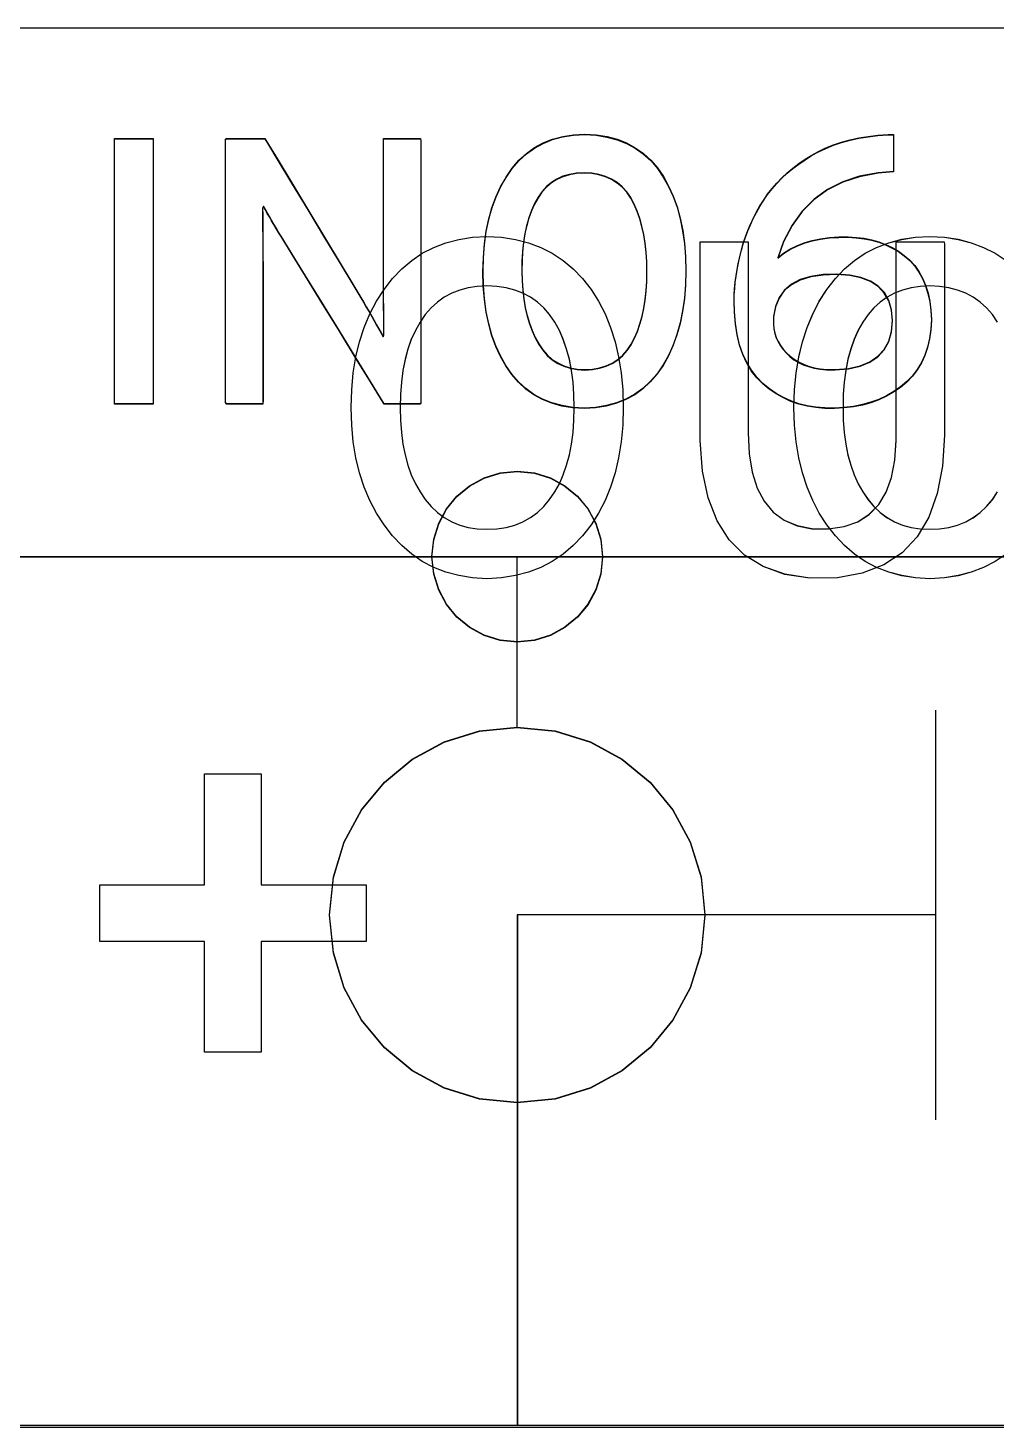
# Model space of a CAD drawing. Extents: x 1 to 47.7, y 0.2 to 35.
# Drawn here: x 34.6276 to 34.9111, y 11.9349 to 12.3447 of the extents above; entities that cross this region are included whole.
import ezdxf

# ---------------------------------------------------------------- set-up
doc = ezdxf.new("R2010")
doc.units = 0
doc.header["$MEASUREMENT"] = 0
for name, color, linetype in [('5_1___24__TARGET_LEDS___12', 7, 'CONTINUOUS'), ('6_1__EMPTY_IO_BOARD_POSITI', 7, 'CONTINUOUS'), ('6_2___8__INDEPENDENT_INPUT', 7, 'CONTINUOUS'), ('6_3___8__OPTOISO_INDEPENDE', 7, 'CONTINUOUS'), ('6_4___24__OPTOISO_INDEPEND', 7, 'CONTINUOUS'), ('6_5___8__INDEPENDENT_INPUT', 7, 'CONTINUOUS'), ('6_6___8__INDEPENDENT_INPUT', 7, 'CONTINUOUS'), ('6_7___8__OPTOISO_INDEPENDE', 7, 'CONTINUOUS'), ('6_8___8__OPTOISO_INDEPENDE', 7, 'CONTINUOUS'), ('8_0_____DWG', 7, 'CONTINUOUS')]:
    doc.layers.add(name, color=color, linetype=linetype)

msp = doc.modelspace()

# ---------------------------------------------------------------- linework, layer by layer
at = {"layer": '5_1___24__TARGET_LEDS___12'}
for points in [[(34.82026, 12.27351), (34.82015, 12.26939), (34.81984, 12.26547), (34.81932, 12.26173), (34.81859, 12.25819), (34.81765, 12.25483), (34.81651, 12.25167), (34.81515, 12.2487), (34.81359, 12.24591), (34.81182, 12.24333), (34.80984, 12.24103), (34.80766, 12.23902), (34.80529, 12.23731), (34.80272, 12.2359), (34.79995, 12.23479), (34.79698, 12.23398), (34.79381, 12.23347), (34.79045, 12.23326), (34.78712, 12.23347), (34.78399, 12.23398), (34.78105, 12.23478), (34.77831, 12.23588), (34.77576, 12.23728), (34.77341, 12.23897), (34.77125, 12.24095), (34.76929, 12.24323), (34.76752, 12.24578), (34.76596, 12.24852), (34.7646, 12.25146), (34.76346, 12.2546), (34.76252, 12.25794), (34.76179, 12.26148), (34.76127, 12.26522), (34.76095, 12.26916), (34.76085, 12.2733), (34.76096, 12.27742), (34.76127, 12.28136), (34.7618, 12.2851), (34.76254, 12.28866), (34.76349, 12.29202), (34.76465, 12.29519), (34.76602, 12.29816), (34.7676, 12.30095), (34.76939, 12.30354), (34.77138, 12.30585), (34.77356, 12.30785), (34.77593, 12.30956), (34.77849, 12.31095), (34.78125, 12.31205), (34.78419, 12.31283), (34.78733, 12.31332), (34.79066, 12.3135), (34.79402, 12.3133), (34.79718, 12.3128), (34.80014, 12.31201), (34.8029, 12.31093), (34.80546, 12.30954), (34.80782, 12.30787), (34.80998, 12.30589), (34.81194, 12.30362), (34.81368, 12.30107), (34.81522, 12.29832), (34.81656, 12.29537), (34.81769, 12.29222), (34.81861, 12.28888), (34.81933, 12.28533), (34.81985, 12.28159), (34.82016, 12.27765)], [(34.8922, 12.25916), (34.89204, 12.25632), (34.89167, 12.25365), (34.89109, 12.25114), (34.89029, 12.24879), (34.88929, 12.2466), (34.88807, 12.24457), (34.88664, 12.24271), (34.885, 12.24101), (34.88315, 12.23946), (34.88116, 12.23807), (34.87905, 12.23685), (34.87682, 12.23582), (34.87447, 12.23495), (34.87199, 12.23427), (34.86939, 12.23376), (34.86667, 12.23343), (34.86383, 12.23327), (34.86102, 12.23329), (34.85837, 12.23351), (34.85583, 12.23392), (34.85339, 12.23453), (34.85106, 12.23534), (34.84884, 12.23634), (34.84673, 12.23753), (34.84472, 12.23892), (34.84282, 12.2405), (34.84104, 12.24229), (34.83946, 12.24432), (34.83811, 12.24658), (34.83696, 12.24908), (34.83603, 12.25182), (34.83531, 12.2548), (34.8348, 12.25802), (34.8345, 12.26147), (34.83442, 12.2647), (34.83447, 12.2665), (34.83457, 12.26832), (34.83475, 12.27015), (34.83498, 12.27201), (34.83528, 12.27388), (34.83564, 12.27577), (34.83606, 12.27768), (34.83655, 12.27961), (34.8371, 12.28154), (34.83772, 12.28342), (34.83842, 12.28528), (34.8392, 12.28712), (34.84005, 12.28893), (34.84098, 12.29072), (34.84199, 12.29248), (34.84307, 12.29422), (34.84423, 12.29593), (34.84552, 12.29759), (34.84691, 12.29919), (34.84839, 12.30071), (34.84996, 12.30217), (34.85162, 12.30357), (34.85337, 12.30489), (34.85521, 12.30615), (34.85713, 12.30734), (34.85915, 12.30846), (34.86128, 12.30948), (34.86353, 12.31039), (34.8659, 12.31118), (34.86838, 12.31186), (34.87098, 12.31242), (34.8737, 12.31287), (34.87654, 12.31321), (34.87949, 12.31343), (34.88113, 12.31341), (34.88113, 12.31267), (34.88113, 12.31136), (34.88113, 12.30967), (34.88113, 12.3078), (34.88113, 12.30596), (34.88113, 12.30434), (34.88113, 12.30314), (34.88113, 12.30257), (34.87661, 12.30219), (34.87117, 12.30117), (34.86623, 12.29954), (34.86178, 12.29729), (34.85782, 12.29442), (34.85436, 12.29094), (34.85139, 12.28683), (34.84892, 12.28211), (34.8472, 12.2773), (34.8489, 12.27865), (34.85075, 12.27982), (34.85276, 12.28083), (34.85492, 12.28168), (34.85724, 12.28236), (34.85971, 12.28287), (34.86233, 12.28322), (34.86511, 12.2834), (34.86784, 12.28342), (34.87021, 12.28329), (34.87249, 12.28299), (34.87469, 12.28255), (34.87678, 12.28195), (34.87879, 12.28119), (34.88071, 12.28028), (34.88253, 12.27922), (34.88426, 12.27799), (34.88588, 12.27659), (34.88732, 12.275), (34.88857, 12.27325), (34.88964, 12.27132), (34.89052, 12.26923), (34.89121, 12.26697), (34.89173, 12.26453), (34.89205, 12.26193)], [(34.73193, 12.2345), (34.73084, 12.23628), (34.72792, 12.24103), (34.72371, 12.24786), (34.71877, 12.2559), (34.71363, 12.26424), (34.70884, 12.27202), (34.70495, 12.27835), (34.70249, 12.28234), (34.7017, 12.28363), (34.70097, 12.28484), (34.70026, 12.28603), (34.69958, 12.28717), (34.69892, 12.28829), (34.69829, 12.28937), (34.69767, 12.29042), (34.69709, 12.29143), (34.69652, 12.29241), (34.69629, 12.29178), (34.69629, 12.28991), (34.6963, 12.28798), (34.6963, 12.28599), (34.69632, 12.28394), (34.69633, 12.28183), (34.69635, 12.27966), (34.69637, 12.27743), (34.69639, 12.27514), (34.6964, 12.27371), (34.6964, 12.2701), (34.6964, 12.26465), (34.6964, 12.25811), (34.6964, 12.2512), (34.6964, 12.24466), (34.6964, 12.23922), (34.6964, 12.2356), (34.69639, 12.2345), (34.69588, 12.2345), (34.69474, 12.2345), (34.69315, 12.2345), (34.69132, 12.2345), (34.68945, 12.2345), (34.68774, 12.2345), (34.68638, 12.2345), (34.68557, 12.2345), (34.68544, 12.23505), (34.68544, 12.24009), (34.68544, 12.24925), (34.68544, 12.26114), (34.68544, 12.27433), (34.68544, 12.28743), (34.68544, 12.29901), (34.68544, 12.30767), (34.68544, 12.312), (34.68566, 12.31225), (34.6866, 12.31225), (34.68809, 12.31225), (34.68993, 12.31225), (34.6919, 12.31225), (34.6938, 12.31225), (34.69541, 12.31225), (34.69653, 12.31225), (34.69695, 12.31225), (34.698, 12.31052), (34.70078, 12.3059), (34.70479, 12.29925), (34.70951, 12.29143), (34.71441, 12.28331), (34.71897, 12.27574), (34.72269, 12.26958), (34.72503, 12.2657), (34.72582, 12.26438), (34.72666, 12.26293), (34.72747, 12.26154), (34.72824, 12.26019), (34.72898, 12.2589), (34.72968, 12.25766), (34.73035, 12.25646), (34.73098, 12.25532), (34.73158, 12.25422), (34.73181, 12.25485), (34.73179, 12.25678), (34.73177, 12.25876), (34.73176, 12.26079), (34.73174, 12.26289), (34.73173, 12.26503), (34.73172, 12.26723), (34.73172, 12.26948), (34.73172, 12.27179), (34.73172, 12.27321), (34.73172, 12.27681), (34.73172, 12.28223), (34.73172, 12.28875), (34.73172, 12.29562), (34.73172, 12.30214), (34.73172, 12.30756), (34.73172, 12.31116), (34.73173, 12.31225), (34.73223, 12.31225), (34.73338, 12.31225), (34.73496, 12.31225), (34.73679, 12.31225), (34.73866, 12.31225), (34.74038, 12.31225), (34.74174, 12.31225), (34.74254, 12.31225), (34.74268, 12.3117), (34.74268, 12.30667), (34.74268, 12.2975), (34.74268, 12.28561), (34.74268, 12.27242), (34.74268, 12.25933), (34.74268, 12.24774), (34.74268, 12.23908), (34.74268, 12.23475), (34.74247, 12.2345), (34.74159, 12.2345), (34.7402, 12.2345), (34.73848, 12.2345), (34.73665, 12.2345), (34.73488, 12.2345), (34.73337, 12.2345), (34.73233, 12.2345)], [(34.80887, 12.2733), (34.80881, 12.27619), (34.80863, 12.27896), (34.80834, 12.28161), (34.80794, 12.28414), (34.80741, 12.28655), (34.80677, 12.28883), (34.80602, 12.29099), (34.80514, 12.29303), (34.80413, 12.29493), (34.80296, 12.29662), (34.80164, 12.29808), (34.80016, 12.29932), (34.79853, 12.30035), (34.79674, 12.30115), (34.7948, 12.30172), (34.7927, 12.30208), (34.79045, 12.30222), (34.78823, 12.30208), (34.78617, 12.30173), (34.78426, 12.30116), (34.7825, 12.30037), (34.78089, 12.29936), (34.77943, 12.29814), (34.77813, 12.29669), (34.77697, 12.29503), (34.77596, 12.29316), (34.77506, 12.29117), (34.77429, 12.28904), (34.77364, 12.28678), (34.77312, 12.28439), (34.77271, 12.28186), (34.77243, 12.27921), (34.77228, 12.27643), (34.77224, 12.27351), (34.7723, 12.27063), (34.77249, 12.26788), (34.77279, 12.26525), (34.77322, 12.26274), (34.77377, 12.26036), (34.77444, 12.25811), (34.77524, 12.25598), (34.77616, 12.25397), (34.77719, 12.25206), (34.77836, 12.25032), (34.77967, 12.24881), (34.78113, 12.24752), (34.78274, 12.24647), (34.7845, 12.24564), (34.7864, 12.24504), (34.78846, 12.24467), (34.79066, 12.24453), (34.79291, 12.24467), (34.795, 12.24504), (34.79694, 12.24563), (34.79872, 12.24644), (34.80034, 12.24748), (34.8018, 12.24875), (34.80311, 12.25025), (34.80425, 12.25196), (34.80524, 12.25385), (34.80609, 12.25584), (34.80682, 12.25795), (34.80745, 12.26018), (34.80796, 12.26255), (34.80835, 12.26505), (34.80864, 12.26767), (34.80881, 12.27042)], [(34.88081, 12.25895), (34.88051, 12.26207), (34.87971, 12.26479), (34.87842, 12.26709), (34.87664, 12.26899), (34.87435, 12.27048), (34.87157, 12.27155), (34.86829, 12.27222), (34.86452, 12.27248), (34.86046, 12.27236), (34.85686, 12.27183), (34.85377, 12.27089), (34.85119, 12.26954), (34.84913, 12.26779), (34.84757, 12.26563), (34.84652, 12.26306), (34.84599, 12.26009), (34.84594, 12.25793), (34.84609, 12.25656), (34.84636, 12.25524), (34.84677, 12.25398), (34.84731, 12.25278), (34.84798, 12.25162), (34.84878, 12.25053), (34.84972, 12.24949), (34.85078, 12.24848), (34.85196, 12.24756), (34.85326, 12.24676), (34.85468, 12.24608), (34.85622, 12.24552), (34.85787, 12.24509), (34.85964, 12.24478), (34.86153, 12.2446), (34.86398, 12.24455), (34.8679, 12.2449), (34.87131, 12.24566), (34.87419, 12.24683), (34.87655, 12.24843), (34.87839, 12.25043), (34.87972, 12.25285), (34.88052, 12.25569)], [(34.79588, 12.18979), (34.79538, 12.18475), (34.79392, 12.18005), (34.79162, 12.17581), (34.78857, 12.17211), (34.78487, 12.16906), (34.78063, 12.16675), (34.77594, 12.1653), (34.77091, 12.16479), (34.76587, 12.1653), (34.76117, 12.16675), (34.75692, 12.16906), (34.75322, 12.17211), (34.75017, 12.17581), (34.74787, 12.18005), (34.74641, 12.18475), (34.7459, 12.18979), (34.74641, 12.19482), (34.74787, 12.19952), (34.75017, 12.20376), (34.75322, 12.20746), (34.75692, 12.21051), (34.76117, 12.21282), (34.76587, 12.21427), (34.77091, 12.21478), (34.77594, 12.21427), (34.78063, 12.21282), (34.78487, 12.21051), (34.78857, 12.20746), (34.79162, 12.20376), (34.79392, 12.19952), (34.79538, 12.19482)], [(34.82589, 12.08482), (34.82477, 12.07373), (34.82157, 12.06341), (34.8165, 12.05406), (34.80978, 12.04592), (34.80165, 12.0392), (34.7923, 12.03413), (34.78198, 12.03092), (34.77089, 12.0298), (34.7598, 12.03092), (34.74948, 12.03413), (34.74014, 12.0392), (34.732, 12.04592), (34.72529, 12.05406), (34.72022, 12.06341), (34.71702, 12.07373), (34.7159, 12.08482), (34.71702, 12.0959), (34.72022, 12.10622), (34.72529, 12.11556), (34.732, 12.12369), (34.74014, 12.13041), (34.74948, 12.13548), (34.7598, 12.13869), (34.77089, 12.1398), (34.78198, 12.13869), (34.7923, 12.13548), (34.80165, 12.13041), (34.80978, 12.12369), (34.8165, 12.11556), (34.82157, 12.10622), (34.82477, 12.0959)]]:
    msp.add_lwpolyline(points, close=True, dxfattribs=at)
for points in [[(34.65294, 12.2345), (34.65294, 12.31225), (34.66423, 12.31225), (34.66423, 12.2345), (34.65294, 12.2345)], [(34.47089, 12.1398), (34.47089, 12.18979), (34.77089, 12.18977)], [(34.77089, 12.1398), (34.77089, 12.18979), (35.07088, 12.18977)], [(34.77089, 12.0298), (34.77089, 11.93517)], [(36.19584, 11.93527), (36.08472, 11.93527), (35.96826, 11.93527), (35.8469, 11.93527), (35.72109, 11.93527), (35.59127, 11.93527), (35.45788, 11.93527), (35.32138, 11.93527), (35.1822, 11.93527), (35.0408, 11.93527), (34.7531, 11.93527), (34.46184, 11.93527), (34.17058, 11.93527)]]:
    msp.add_lwpolyline(points, dxfattribs=at)
at = {"layer": '6_1__EMPTY_IO_BOARD_POSITI'}
msp.add_lwpolyline([(34.11993, 11.93486), (34.52897, 11.93486), (34.93661, 11.93486), (35.13683, 11.93486), (35.33303, 11.93486), (35.52397, 11.93486), (35.70843, 11.93486), (35.79785, 11.93486), (35.88518, 11.93486), (35.97028, 11.93486), (36.05299, 11.93486), (36.13317, 11.93486)], dxfattribs=at)
at = {"layer": '6_2___8__INDEPENDENT_INPUT'}
for points in [[(34.80196, 12.23357), (34.80178, 12.2284), (34.80132, 12.22347), (34.80057, 12.2188), (34.79954, 12.21438), (34.79821, 12.2102), (34.7966, 12.20628), (34.7947, 12.2026), (34.79252, 12.19918), (34.79003, 12.19598), (34.78729, 12.19309), (34.78434, 12.19059), (34.78116, 12.18845), (34.77777, 12.18669), (34.77416, 12.1853), (34.77033, 12.18429), (34.76628, 12.18365), (34.76202, 12.18338), (34.75779, 12.18365), (34.75378, 12.18429), (34.74999, 12.1853), (34.74642, 12.18669), (34.74308, 12.18845), (34.73996, 12.19059), (34.73705, 12.19309), (34.73437, 12.19598), (34.73188, 12.19918), (34.72965, 12.2026), (34.7277, 12.20628), (34.72605, 12.2102), (34.72469, 12.21438), (34.72363, 12.2188), (34.72286, 12.22347), (34.72239, 12.2284), (34.72221, 12.23357), (34.72239, 12.23874), (34.72286, 12.24367), (34.72363, 12.24836), (34.72469, 12.2528), (34.72605, 12.257), (34.7277, 12.26096), (34.72965, 12.26467), (34.73188, 12.26814), (34.73437, 12.27134), (34.73705, 12.27418), (34.73996, 12.27664), (34.74308, 12.27874), (34.74642, 12.28047), (34.74999, 12.28183), (34.75378, 12.28282), (34.75779, 12.28344), (34.76202, 12.28368), (34.76628, 12.28344), (34.77033, 12.28282), (34.77416, 12.28183), (34.77777, 12.28047), (34.78116, 12.27874), (34.78434, 12.27664), (34.78729, 12.27418), (34.79003, 12.27134), (34.79252, 12.26814), (34.7947, 12.26467), (34.7966, 12.26096), (34.79821, 12.257), (34.79954, 12.2528), (34.80057, 12.24836), (34.80132, 12.24367), (34.80178, 12.23874)], [(34.89602, 12.22545), (34.89546, 12.21633), (34.89395, 12.20833), (34.89147, 12.20144), (34.88803, 12.19565), (34.88363, 12.19099), (34.87828, 12.18743), (34.87196, 12.18498), (34.86468, 12.18365), (34.85665, 12.18353), (34.84931, 12.18467), (34.84292, 12.18693), (34.83748, 12.1903), (34.83298, 12.19478), (34.82944, 12.20038), (34.82684, 12.20709), (34.8252, 12.21491), (34.8245, 12.22385), (34.82448, 12.22714), (34.82448, 12.23214), (34.82448, 12.2398), (34.82448, 12.24905), (34.82448, 12.25884), (34.82448, 12.26809), (34.82448, 12.27575), (34.82448, 12.28075), (34.8245, 12.28212), (34.82522, 12.28212), (34.82677, 12.28212), (34.82888, 12.28212), (34.83128, 12.28212), (34.83371, 12.28212), (34.8359, 12.28212), (34.83758, 12.28212), (34.83849, 12.28212), (34.83858, 12.28135), (34.83858, 12.27703), (34.83858, 12.26987), (34.83858, 12.2609), (34.83858, 12.2512), (34.83858, 12.24182), (34.83858, 12.23381), (34.83858, 12.22822), (34.83858, 12.22613), (34.83887, 12.21998), (34.83975, 12.21459), (34.8412, 12.20996), (34.84324, 12.20607), (34.84586, 12.20294), (34.84906, 12.20056), (34.85285, 12.19893), (34.85722, 12.19805), (34.86211, 12.19797), (34.86668, 12.19867), (34.87064, 12.2001), (34.87401, 12.20225), (34.87679, 12.20513), (34.87896, 12.20874), (34.88054, 12.21308), (34.88153, 12.21814), (34.88191, 12.22393), (34.88192, 12.22657), (34.88192, 12.23162), (34.88192, 12.23936), (34.88192, 12.24871), (34.88192, 12.2586), (34.88192, 12.26795), (34.88192, 12.27569), (34.88192, 12.28074), (34.88194, 12.28212), (34.88266, 12.28212), (34.88421, 12.28212), (34.88632, 12.28212), (34.88872, 12.28212), (34.89115, 12.28212), (34.89334, 12.28212), (34.89502, 12.28212), (34.89593, 12.28212), (34.89602, 12.28134), (34.89602, 12.27697), (34.89602, 12.26972), (34.89602, 12.26065), (34.89602, 12.25083), (34.89602, 12.24133), (34.89602, 12.23322), (34.89602, 12.22757)], [(34.78758, 12.23357), (34.7875, 12.23739), (34.78723, 12.24101), (34.78678, 12.24443), (34.78616, 12.24766), (34.78536, 12.25069), (34.78438, 12.25352), (34.78322, 12.25615), (34.78188, 12.25859), (34.78036, 12.2608), (34.77866, 12.26273), (34.77679, 12.26441), (34.77475, 12.26584), (34.77254, 12.26702), (34.77016, 12.26794), (34.76762, 12.2686), (34.7649, 12.26902), (34.76202, 12.26918), (34.75919, 12.26902), (34.75653, 12.2686), (34.75403, 12.26794), (34.75168, 12.26702), (34.7495, 12.26584), (34.74749, 12.26441), (34.74563, 12.26273), (34.74394, 12.2608), (34.7424, 12.25859), (34.74104, 12.25615), (34.73985, 12.25352), (34.73886, 12.25069), (34.73804, 12.24766), (34.7374, 12.24443), (34.73695, 12.24101), (34.73668, 12.23739), (34.73659, 12.23357), (34.73668, 12.22979), (34.73695, 12.22622), (34.7374, 12.22283), (34.73804, 12.21964), (34.73886, 12.21664), (34.73985, 12.21384), (34.74104, 12.21123), (34.7424, 12.20881), (34.74394, 12.20656), (34.74563, 12.20453), (34.74749, 12.20277), (34.7495, 12.20128), (34.75168, 12.20006), (34.75403, 12.19911), (34.75653, 12.19843), (34.75919, 12.19802), (34.76202, 12.19789), (34.7649, 12.19802), (34.76762, 12.19843), (34.77016, 12.19911), (34.77254, 12.20006), (34.77475, 12.20128), (34.77679, 12.20277), (34.77866, 12.20453), (34.78036, 12.20656), (34.78188, 12.20881), (34.78322, 12.21123), (34.78438, 12.21384), (34.78536, 12.21664), (34.78616, 12.21964), (34.78678, 12.22283), (34.78723, 12.22622), (34.7875, 12.22979)]]:
    msp.add_lwpolyline(points, close=True, dxfattribs=at)
for points in [[(34.89341, 12.1449), (34.89341, 12.02491)], [(34.89341, 12.08491), (34.77093, 12.08491), (34.77093, 11.93527)], [(36.19584, 11.93527), (36.08472, 11.93527), (35.96826, 11.93527), (35.8469, 11.93527), (35.72109, 11.93527), (35.59127, 11.93527), (35.45788, 11.93527), (35.32138, 11.93527), (35.1822, 11.93527), (35.0408, 11.93527), (34.7531, 11.93527), (34.46184, 11.93527), (34.17058, 11.93527)]]:
    msp.add_lwpolyline(points, dxfattribs=at)
at = {"layer": '6_3___8__OPTOISO_INDEPENDE'}
for points in [[(34.80196, 12.23357), (34.80178, 12.2284), (34.80132, 12.22347), (34.80057, 12.2188), (34.79954, 12.21438), (34.79821, 12.2102), (34.7966, 12.20628), (34.7947, 12.2026), (34.79252, 12.19918), (34.79003, 12.19598), (34.78729, 12.19309), (34.78434, 12.19059), (34.78116, 12.18845), (34.77777, 12.18669), (34.77416, 12.1853), (34.77033, 12.18429), (34.76628, 12.18365), (34.76202, 12.18338), (34.75779, 12.18365), (34.75378, 12.18429), (34.74999, 12.1853), (34.74642, 12.18669), (34.74308, 12.18845), (34.73996, 12.19059), (34.73705, 12.19309), (34.73437, 12.19598), (34.73188, 12.19918), (34.72965, 12.2026), (34.7277, 12.20628), (34.72605, 12.2102), (34.72469, 12.21438), (34.72363, 12.2188), (34.72286, 12.22347), (34.72239, 12.2284), (34.72221, 12.23357), (34.72239, 12.23874), (34.72286, 12.24367), (34.72363, 12.24836), (34.72469, 12.2528), (34.72605, 12.257), (34.7277, 12.26096), (34.72965, 12.26467), (34.73188, 12.26814), (34.73437, 12.27134), (34.73705, 12.27418), (34.73996, 12.27664), (34.74308, 12.27874), (34.74642, 12.28047), (34.74999, 12.28183), (34.75378, 12.28282), (34.75779, 12.28344), (34.76202, 12.28368), (34.76628, 12.28344), (34.77033, 12.28282), (34.77416, 12.28183), (34.77777, 12.28047), (34.78116, 12.27874), (34.78434, 12.27664), (34.78729, 12.27418), (34.79003, 12.27134), (34.79252, 12.26814), (34.7947, 12.26467), (34.7966, 12.26096), (34.79821, 12.257), (34.79954, 12.2528), (34.80057, 12.24836), (34.80132, 12.24367), (34.80178, 12.23874)], [(34.89602, 12.22545), (34.89546, 12.21633), (34.89395, 12.20833), (34.89147, 12.20144), (34.88803, 12.19565), (34.88363, 12.19099), (34.87828, 12.18743), (34.87196, 12.18498), (34.86468, 12.18365), (34.85665, 12.18353), (34.84931, 12.18467), (34.84292, 12.18693), (34.83748, 12.1903), (34.83298, 12.19478), (34.82944, 12.20038), (34.82684, 12.20709), (34.8252, 12.21491), (34.8245, 12.22385), (34.82448, 12.22714), (34.82448, 12.23214), (34.82448, 12.2398), (34.82448, 12.24905), (34.82448, 12.25884), (34.82448, 12.26809), (34.82448, 12.27575), (34.82448, 12.28075), (34.8245, 12.28212), (34.82522, 12.28212), (34.82677, 12.28212), (34.82888, 12.28212), (34.83128, 12.28212), (34.83371, 12.28212), (34.8359, 12.28212), (34.83758, 12.28212), (34.83849, 12.28212), (34.83858, 12.28135), (34.83858, 12.27703), (34.83858, 12.26987), (34.83858, 12.2609), (34.83858, 12.2512), (34.83858, 12.24182), (34.83858, 12.23381), (34.83858, 12.22822), (34.83858, 12.22613), (34.83887, 12.21998), (34.83975, 12.21459), (34.8412, 12.20996), (34.84324, 12.20607), (34.84586, 12.20294), (34.84906, 12.20056), (34.85285, 12.19893), (34.85722, 12.19805), (34.86211, 12.19797), (34.86668, 12.19867), (34.87064, 12.2001), (34.87401, 12.20225), (34.87679, 12.20513), (34.87896, 12.20874), (34.88054, 12.21308), (34.88153, 12.21814), (34.88191, 12.22393), (34.88192, 12.22657), (34.88192, 12.23162), (34.88192, 12.23936), (34.88192, 12.24871), (34.88192, 12.2586), (34.88192, 12.26795), (34.88192, 12.27569), (34.88192, 12.28074), (34.88194, 12.28212), (34.88266, 12.28212), (34.88421, 12.28212), (34.88632, 12.28212), (34.88872, 12.28212), (34.89115, 12.28212), (34.89334, 12.28212), (34.89502, 12.28212), (34.89593, 12.28212), (34.89602, 12.28134), (34.89602, 12.27697), (34.89602, 12.26972), (34.89602, 12.26065), (34.89602, 12.25083), (34.89602, 12.24133), (34.89602, 12.23322), (34.89602, 12.22757)], [(34.78758, 12.23357), (34.7875, 12.23739), (34.78723, 12.24101), (34.78678, 12.24443), (34.78616, 12.24766), (34.78536, 12.25069), (34.78438, 12.25352), (34.78322, 12.25615), (34.78188, 12.25859), (34.78036, 12.2608), (34.77866, 12.26273), (34.77679, 12.26441), (34.77475, 12.26584), (34.77254, 12.26702), (34.77016, 12.26794), (34.76762, 12.2686), (34.7649, 12.26902), (34.76202, 12.26918), (34.75919, 12.26902), (34.75653, 12.2686), (34.75403, 12.26794), (34.75168, 12.26702), (34.7495, 12.26584), (34.74749, 12.26441), (34.74563, 12.26273), (34.74394, 12.2608), (34.7424, 12.25859), (34.74104, 12.25615), (34.73985, 12.25352), (34.73886, 12.25069), (34.73804, 12.24766), (34.7374, 12.24443), (34.73695, 12.24101), (34.73668, 12.23739), (34.73659, 12.23357), (34.73668, 12.22979), (34.73695, 12.22622), (34.7374, 12.22283), (34.73804, 12.21964), (34.73886, 12.21664), (34.73985, 12.21384), (34.74104, 12.21123), (34.7424, 12.20881), (34.74394, 12.20656), (34.74563, 12.20453), (34.74749, 12.20277), (34.7495, 12.20128), (34.75168, 12.20006), (34.75403, 12.19911), (34.75653, 12.19843), (34.75919, 12.19802), (34.76202, 12.19789), (34.7649, 12.19802), (34.76762, 12.19843), (34.77016, 12.19911), (34.77254, 12.20006), (34.77475, 12.20128), (34.77679, 12.20277), (34.77866, 12.20453), (34.78036, 12.20656), (34.78188, 12.20881), (34.78322, 12.21123), (34.78438, 12.21384), (34.78536, 12.21664), (34.78616, 12.21964), (34.78678, 12.22283), (34.78723, 12.22622), (34.7875, 12.22979)]]:
    msp.add_lwpolyline(points, close=True, dxfattribs=at)
for points in [[(34.89341, 12.1449), (34.89341, 12.02491)], [(34.89341, 12.08491), (34.77093, 12.08491), (34.77093, 11.93527)], [(36.19584, 11.93527), (36.08472, 11.93527), (35.96826, 11.93527), (35.8469, 11.93527), (35.72109, 11.93527), (35.59127, 11.93527), (35.45788, 11.93527), (35.32138, 11.93527), (35.1822, 11.93527), (35.0408, 11.93527), (34.7531, 11.93527), (34.46184, 11.93527), (34.17058, 11.93527)]]:
    msp.add_lwpolyline(points, dxfattribs=at)
at = {"layer": '6_4___24__OPTOISO_INDEPEND'}
for points in [[(34.82027, 12.27364), (34.82017, 12.26952), (34.81986, 12.2656), (34.81933, 12.26186), (34.8186, 12.25832), (34.81767, 12.25496), (34.81652, 12.2518), (34.81517, 12.24883), (34.8136, 12.24604), (34.81183, 12.24346), (34.80985, 12.24115), (34.80768, 12.23915), (34.8053, 12.23744), (34.80273, 12.23603), (34.79996, 12.23492), (34.79699, 12.23411), (34.79383, 12.2336), (34.79046, 12.23338), (34.78713, 12.2336), (34.784, 12.23411), (34.78106, 12.23491), (34.77832, 12.23601), (34.77577, 12.2374), (34.77342, 12.23909), (34.77126, 12.24108), (34.7693, 12.24336), (34.76753, 12.24591), (34.76597, 12.24865), (34.76462, 12.25159), (34.76347, 12.25473), (34.76253, 12.25807), (34.7618, 12.26161), (34.76128, 12.26535), (34.76097, 12.26928), (34.76086, 12.27342), (34.76097, 12.27755), (34.76129, 12.28149), (34.76182, 12.28523), (34.76256, 12.28879), (34.76351, 12.29215), (34.76467, 12.29531), (34.76604, 12.29829), (34.76762, 12.30108), (34.76941, 12.30367), (34.7714, 12.30598), (34.77357, 12.30798), (34.77594, 12.30969), (34.77851, 12.31108), (34.78126, 12.31218), (34.78421, 12.31296), (34.78735, 12.31345), (34.79068, 12.31363), (34.79404, 12.31343), (34.7972, 12.31293), (34.80016, 12.31214), (34.80292, 12.31106), (34.80548, 12.30967), (34.80783, 12.30799), (34.80999, 12.30602), (34.81195, 12.30375), (34.8137, 12.3012), (34.81524, 12.29845), (34.81657, 12.2955), (34.8177, 12.29235), (34.81863, 12.28901), (34.81935, 12.28546), (34.81986, 12.28172), (34.82017, 12.27778)], [(34.89221, 12.25929), (34.89205, 12.25646), (34.89168, 12.25378), (34.8911, 12.25127), (34.89031, 12.24892), (34.8893, 12.24673), (34.88808, 12.2447), (34.88665, 12.24284), (34.88501, 12.24114), (34.88316, 12.23959), (34.88118, 12.2382), (34.87907, 12.23698), (34.87684, 12.23594), (34.87448, 12.23508), (34.87201, 12.2344), (34.86941, 12.23389), (34.86668, 12.23355), (34.86384, 12.2334), (34.86103, 12.23342), (34.85838, 12.23364), (34.85584, 12.23405), (34.85341, 12.23466), (34.85108, 12.23547), (34.84886, 12.23647), (34.84674, 12.23766), (34.84474, 12.23905), (34.84283, 12.24063), (34.84105, 12.24242), (34.83948, 12.24445), (34.83812, 12.24671), (34.83697, 12.24921), (34.83604, 12.25195), (34.83531, 12.25493), (34.83481, 12.25814), (34.83451, 12.2616), (34.83443, 12.26483), (34.83448, 12.26663), (34.83459, 12.26845), (34.83476, 12.27028), (34.835, 12.27214), (34.8353, 12.27401), (34.83566, 12.2759), (34.83608, 12.27781), (34.83656, 12.27974), (34.83711, 12.28166), (34.83773, 12.28355), (34.83843, 12.28541), (34.83921, 12.28725), (34.84006, 12.28906), (34.841, 12.29084), (34.842, 12.29261), (34.84308, 12.29434), (34.84424, 12.29606), (34.84554, 12.29772), (34.84693, 12.29932), (34.84841, 12.30084), (34.84998, 12.3023), (34.85164, 12.30369), (34.85338, 12.30502), (34.85522, 12.30628), (34.85714, 12.30746), (34.85915, 12.30858), (34.86129, 12.30961), (34.86354, 12.31052), (34.86591, 12.31131), (34.86839, 12.31199), (34.871, 12.31255), (34.87372, 12.313), (34.87655, 12.31334), (34.87951, 12.31355), (34.88114, 12.31354), (34.88114, 12.3128), (34.88114, 12.31149), (34.88114, 12.3098), (34.88114, 12.30793), (34.88114, 12.30609), (34.88114, 12.30447), (34.88114, 12.30327), (34.88114, 12.3027), (34.87662, 12.30232), (34.87118, 12.3013), (34.86623, 12.29967), (34.86178, 12.29742), (34.85783, 12.29455), (34.85437, 12.29107), (34.8514, 12.28696), (34.84893, 12.28223), (34.84721, 12.27743), (34.84891, 12.27877), (34.85076, 12.27995), (34.85277, 12.28096), (34.85493, 12.2818), (34.85725, 12.28248), (34.85972, 12.283), (34.86235, 12.28335), (34.86513, 12.28353), (34.86785, 12.28355), (34.87023, 12.28341), (34.87251, 12.28312), (34.8747, 12.28268), (34.8768, 12.28208), (34.87881, 12.28132), (34.88072, 12.28041), (34.88255, 12.27934), (34.88428, 12.27812), (34.8859, 12.27671), (34.88733, 12.27513), (34.88858, 12.27337), (34.88965, 12.27145), (34.89053, 12.26936), (34.89123, 12.26709), (34.89174, 12.26466), (34.89207, 12.26206)], [(34.73195, 12.23463), (34.73085, 12.23641), (34.72793, 12.24116), (34.72372, 12.24799), (34.71878, 12.25602), (34.71364, 12.26437), (34.70885, 12.27215), (34.70496, 12.27848), (34.7025, 12.28247), (34.70172, 12.28375), (34.70099, 12.28497), (34.70028, 12.28615), (34.69959, 12.2873), (34.69893, 12.28842), (34.6983, 12.2895), (34.69769, 12.29054), (34.6971, 12.29156), (34.69654, 12.29253), (34.6963, 12.2919), (34.69631, 12.29003), (34.69631, 12.2881), (34.69632, 12.28611), (34.69633, 12.28406), (34.69634, 12.28196), (34.69636, 12.27979), (34.69638, 12.27756), (34.69641, 12.27527), (34.69641, 12.27384), (34.69641, 12.27022), (34.69641, 12.26478), (34.69641, 12.25824), (34.69641, 12.25133), (34.69641, 12.24479), (34.69641, 12.23934), (34.69641, 12.23573), (34.6964, 12.23463), (34.6959, 12.23463), (34.69475, 12.23463), (34.69316, 12.23463), (34.69134, 12.23463), (34.68947, 12.23463), (34.68775, 12.23463), (34.68639, 12.23463), (34.68559, 12.23463), (34.68545, 12.23518), (34.68545, 12.24022), (34.68545, 12.24938), (34.68545, 12.26127), (34.68545, 12.27446), (34.68545, 12.28755), (34.68545, 12.29914), (34.68545, 12.3078), (34.68545, 12.31213), (34.68567, 12.31238), (34.68661, 12.31238), (34.68811, 12.31238), (34.68994, 12.31238), (34.69192, 12.31238), (34.69381, 12.31238), (34.69543, 12.31238), (34.69655, 12.31238), (34.69697, 12.31238), (34.69801, 12.31065), (34.7008, 12.30603), (34.70481, 12.29938), (34.70952, 12.29156), (34.71442, 12.28344), (34.71899, 12.27587), (34.7227, 12.26971), (34.72504, 12.26583), (34.72583, 12.2645), (34.72667, 12.26306), (34.72748, 12.26167), (34.72825, 12.26032), (34.72899, 12.25903), (34.72969, 12.25779), (34.73036, 12.25659), (34.731, 12.25545), (34.73159, 12.25436), (34.73183, 12.25498), (34.7318, 12.25691), (34.73179, 12.25889), (34.73177, 12.26093), (34.73176, 12.26302), (34.73175, 12.26516), (34.73174, 12.26736), (34.73173, 12.26961), (34.73173, 12.27192), (34.73173, 12.27335), (34.73173, 12.27695), (34.73173, 12.28237), (34.73173, 12.28888), (34.73173, 12.29576), (34.73173, 12.30227), (34.73173, 12.30769), (34.73173, 12.31129), (34.73174, 12.31238), (34.73225, 12.31238), (34.73339, 12.31238), (34.73498, 12.31238), (34.73681, 12.31238), (34.73868, 12.31238), (34.74039, 12.31238), (34.74175, 12.31238), (34.74255, 12.31238), (34.74269, 12.31183), (34.74269, 12.30679), (34.74269, 12.29763), (34.74269, 12.28574), (34.74269, 12.27255), (34.74269, 12.25946), (34.74269, 12.24787), (34.74269, 12.23921), (34.74269, 12.23488), (34.74248, 12.23463), (34.74161, 12.23463), (34.74021, 12.23463), (34.7385, 12.23463), (34.73666, 12.23463), (34.73489, 12.23463), (34.73338, 12.23463), (34.73234, 12.23463)], [(34.80888, 12.27342), (34.80882, 12.27632), (34.80865, 12.27909), (34.80836, 12.28174), (34.80795, 12.28427), (34.80743, 12.28667), (34.80679, 12.28896), (34.80603, 12.29112), (34.80515, 12.29316), (34.80415, 12.29506), (34.80298, 12.29674), (34.80165, 12.29821), (34.80018, 12.29945), (34.79854, 12.30047), (34.79675, 12.30127), (34.79481, 12.30185), (34.79271, 12.30221), (34.79046, 12.30235), (34.78825, 12.30221), (34.78618, 12.30186), (34.78427, 12.30129), (34.78251, 12.3005), (34.78091, 12.29949), (34.77945, 12.29826), (34.77814, 12.29682), (34.77698, 12.29516), (34.77597, 12.29329), (34.77508, 12.2913), (34.77431, 12.28917), (34.77366, 12.28691), (34.77313, 12.28451), (34.77273, 12.28199), (34.77245, 12.27934), (34.77229, 12.27656), (34.77226, 12.27364), (34.77232, 12.27076), (34.7725, 12.26801), (34.77281, 12.26538), (34.77323, 12.26287), (34.77378, 12.26049), (34.77446, 12.25824), (34.77525, 12.25611), (34.77617, 12.2541), (34.77721, 12.25219), (34.77837, 12.25045), (34.77968, 12.24894), (34.78114, 12.24765), (34.78275, 12.2466), (34.78451, 12.24577), (34.78642, 12.24517), (34.78847, 12.2448), (34.79068, 12.24466), (34.79292, 12.2448), (34.79502, 12.24517), (34.79695, 12.24576), (34.79873, 12.24657), (34.80035, 12.24761), (34.80181, 12.24888), (34.80312, 12.25037), (34.80427, 12.25209), (34.80525, 12.25398), (34.8061, 12.25596), (34.80684, 12.25808), (34.80746, 12.26031), (34.80797, 12.26268), (34.80837, 12.26517), (34.80865, 12.2678), (34.80882, 12.27055)], [(34.88082, 12.25907), (34.88052, 12.2622), (34.87973, 12.26491), (34.87844, 12.26722), (34.87665, 12.26912), (34.87436, 12.2706), (34.87158, 12.27168), (34.86831, 12.27235), (34.86453, 12.27261), (34.86047, 12.27249), (34.85687, 12.27196), (34.85378, 12.27102), (34.85121, 12.26967), (34.84914, 12.26792), (34.84758, 12.26576), (34.84654, 12.26319), (34.846, 12.26022), (34.84596, 12.25806), (34.8461, 12.25669), (34.84638, 12.25537), (34.84678, 12.25411), (34.84732, 12.2529), (34.84799, 12.25175), (34.84879, 12.25066), (34.84973, 12.24961), (34.8508, 12.24861), (34.85198, 12.24769), (34.85328, 12.24689), (34.8547, 12.24621), (34.85623, 12.24565), (34.85789, 12.24522), (34.85966, 12.24491), (34.86155, 12.24472), (34.86399, 12.24468), (34.86792, 12.24503), (34.87132, 12.24579), (34.8742, 12.24696), (34.87656, 12.24855), (34.87841, 12.25056), (34.87973, 12.25298), (34.88053, 12.25582)], [(34.79588, 12.18992), (34.79537, 12.18488), (34.79392, 12.18019), (34.79161, 12.17594), (34.78857, 12.17224), (34.78487, 12.16919), (34.78063, 12.16688), (34.77595, 12.16543), (34.77092, 12.16492), (34.76587, 12.16543), (34.76118, 12.16688), (34.75693, 12.16919), (34.75323, 12.17224), (34.75018, 12.17594), (34.74787, 12.18019), (34.74642, 12.18488), (34.74591, 12.18992), (34.74642, 12.19495), (34.74787, 12.19965), (34.75018, 12.20389), (34.75323, 12.20759), (34.75693, 12.21064), (34.76118, 12.21295), (34.76587, 12.21441), (34.77092, 12.21491), (34.77595, 12.21441), (34.78063, 12.21295), (34.78487, 12.21064), (34.78857, 12.20759), (34.79161, 12.20389), (34.79392, 12.19965), (34.79537, 12.19495)], [(34.82588, 12.08495), (34.82476, 12.07386), (34.82156, 12.06354), (34.81649, 12.05419), (34.80978, 12.04605), (34.80164, 12.03933), (34.7923, 12.03426), (34.78198, 12.03105), (34.77089, 12.02994), (34.75981, 12.03105), (34.74949, 12.03426), (34.74014, 12.03933), (34.73201, 12.04605), (34.7253, 12.05419), (34.72023, 12.06354), (34.71702, 12.07386), (34.71591, 12.08495), (34.71702, 12.09603), (34.72023, 12.10635), (34.7253, 12.11569), (34.73201, 12.12382), (34.74014, 12.13054), (34.74949, 12.13561), (34.75981, 12.13882), (34.77089, 12.13994), (34.78198, 12.13882), (34.7923, 12.13561), (34.80164, 12.13054), (34.80978, 12.12382), (34.81649, 12.11569), (34.82156, 12.10635), (34.82476, 12.09603)]]:
    msp.add_lwpolyline(points, close=True, dxfattribs=at)
for points in [[(34.65295, 12.23463), (34.65295, 12.31238), (34.66424, 12.31238), (34.66424, 12.23463), (34.65295, 12.23463)], [(34.47089, 12.13994), (34.47089, 12.18992), (34.77089, 12.1899)], [(34.77089, 12.13994), (34.77089, 12.18992), (35.0709, 12.1899)], [(34.77089, 12.02994), (34.77089, 11.93527)], [(36.19584, 11.93527), (36.08472, 11.93527), (35.96826, 11.93527), (35.8469, 11.93527), (35.72109, 11.93527), (35.59127, 11.93527), (35.45788, 11.93527), (35.32138, 11.93527), (35.1822, 11.93527), (35.0408, 11.93527), (34.7531, 11.93527), (34.46184, 11.93527), (34.17058, 11.93527)]]:
    msp.add_lwpolyline(points, dxfattribs=at)
at = {"layer": '6_5___8__INDEPENDENT_INPUT'}
for points in [[(34.91407, 12.1906), (34.9109, 12.18847), (34.9075, 12.1867), (34.90389, 12.18532), (34.90006, 12.1843), (34.89602, 12.18366), (34.89175, 12.1834), (34.88752, 12.18366), (34.88351, 12.1843), (34.87972, 12.18532), (34.87616, 12.1867), (34.87281, 12.18847), (34.86969, 12.1906), (34.86679, 12.19311), (34.86411, 12.19599), (34.86162, 12.19919), (34.85938, 12.20262), (34.85744, 12.20629), (34.85578, 12.21022), (34.85443, 12.21439), (34.85337, 12.21881), (34.8526, 12.22349), (34.85212, 12.22841), (34.85194, 12.23358), (34.85212, 12.23876), (34.8526, 12.24369), (34.85337, 12.24837), (34.85443, 12.25282), (34.85578, 12.25702), (34.85744, 12.26097), (34.85938, 12.26469), (34.86162, 12.26815), (34.86411, 12.27135), (34.86679, 12.27419), (34.86969, 12.27666), (34.87281, 12.27876), (34.87616, 12.28048), (34.87972, 12.28184), (34.88351, 12.28283), (34.88752, 12.28345), (34.89175, 12.2837), (34.89602, 12.28345), (34.90006, 12.28283), (34.90389, 12.28184), (34.9075, 12.28048), (34.9109, 12.27876), (34.91407, 12.27666)], [(34.91161, 12.2586), (34.91009, 12.26081), (34.90839, 12.26274), (34.90652, 12.26443), (34.90448, 12.26586), (34.90228, 12.26703), (34.8999, 12.26795), (34.89735, 12.26862), (34.89463, 12.26903), (34.89175, 12.26919), (34.88893, 12.26903), (34.88626, 12.26862), (34.88376, 12.26795), (34.88142, 12.26703), (34.87924, 12.26586), (34.87722, 12.26443), (34.87536, 12.26274), (34.87367, 12.26081), (34.87213, 12.2586), (34.87077, 12.25617), (34.86959, 12.25353), (34.86859, 12.2507), (34.86777, 12.24767), (34.86714, 12.24445), (34.86668, 12.24102), (34.86641, 12.2374), (34.86632, 12.23358), (34.86641, 12.22981), (34.86668, 12.22623), (34.86714, 12.22284), (34.86777, 12.21965), (34.86859, 12.21666), (34.86959, 12.21385), (34.87077, 12.21124), (34.87213, 12.20883), (34.87367, 12.20657), (34.87536, 12.20454), (34.87722, 12.20278), (34.87924, 12.20129), (34.88142, 12.20007), (34.88376, 12.19912), (34.88626, 12.19844), (34.88893, 12.19804), (34.89175, 12.1979), (34.89463, 12.19804), (34.89735, 12.19844), (34.8999, 12.19912), (34.90228, 12.20007), (34.90448, 12.20129), (34.90652, 12.20278), (34.90839, 12.20454), (34.91009, 12.20657), (34.91161, 12.20883)], [(34.89341, 12.14493), (34.89341, 12.02492)], [(34.89341, 12.08493), (34.77083, 12.08493), (34.77083, 11.93526)], [(36.19584, 11.93527), (36.08472, 11.93527), (35.96826, 11.93527), (35.8469, 11.93527), (35.72109, 11.93527), (35.59127, 11.93527), (35.45788, 11.93527), (35.32138, 11.93527), (35.1822, 11.93527), (35.0408, 11.93527), (34.7531, 11.93527), (34.46184, 11.93527), (34.17058, 11.93527)]]:
    msp.add_lwpolyline(points, dxfattribs=at)
at = {"layer": '6_6___8__INDEPENDENT_INPUT'}
for points in [[(34.80196, 12.23357), (34.80178, 12.2284), (34.80132, 12.22348), (34.80057, 12.21881), (34.79954, 12.21438), (34.79821, 12.21021), (34.7966, 12.20628), (34.7947, 12.20261), (34.79252, 12.19918), (34.79003, 12.19598), (34.78729, 12.1931), (34.78434, 12.19059), (34.78116, 12.18846), (34.77777, 12.1867), (34.77416, 12.18531), (34.77033, 12.1843), (34.76628, 12.18366), (34.76202, 12.18339), (34.75779, 12.18366), (34.75378, 12.1843), (34.74999, 12.18531), (34.74642, 12.1867), (34.74308, 12.18846), (34.73996, 12.19059), (34.73705, 12.1931), (34.73437, 12.19598), (34.73188, 12.19918), (34.72965, 12.20261), (34.7277, 12.20628), (34.72605, 12.21021), (34.72469, 12.21438), (34.72363, 12.21881), (34.72286, 12.22348), (34.72239, 12.2284), (34.72221, 12.23357), (34.72239, 12.23875), (34.72286, 12.24368), (34.72363, 12.24837), (34.72469, 12.25281), (34.72605, 12.25701), (34.7277, 12.26097), (34.72965, 12.26468), (34.73188, 12.26815), (34.73437, 12.27135), (34.73705, 12.27418), (34.73996, 12.27665), (34.74308, 12.27875), (34.74642, 12.28048), (34.74999, 12.28183), (34.75378, 12.28282), (34.75779, 12.28344), (34.76202, 12.28369), (34.76628, 12.28344), (34.77033, 12.28282), (34.77416, 12.28183), (34.77777, 12.28048), (34.78116, 12.27875), (34.78434, 12.27665), (34.78729, 12.27418), (34.79003, 12.27135), (34.79252, 12.26815), (34.7947, 12.26468), (34.7966, 12.26097), (34.79821, 12.25701), (34.79954, 12.25281), (34.80057, 12.24837), (34.80132, 12.24368), (34.80178, 12.23875)], [(34.89602, 12.22546), (34.89546, 12.21634), (34.89395, 12.20834), (34.89147, 12.20144), (34.88803, 12.19566), (34.88363, 12.19099), (34.87828, 12.18744), (34.87196, 12.18499), (34.86468, 12.18366), (34.85665, 12.18354), (34.84931, 12.18468), (34.84292, 12.18694), (34.83748, 12.19031), (34.83298, 12.19479), (34.82944, 12.20039), (34.82684, 12.2071), (34.8252, 12.21492), (34.8245, 12.22385), (34.82448, 12.22715), (34.82448, 12.23215), (34.82448, 12.23981), (34.82448, 12.24906), (34.82448, 12.25885), (34.82448, 12.2681), (34.82448, 12.27576), (34.82448, 12.28076), (34.8245, 12.28213), (34.82522, 12.28213), (34.82677, 12.28213), (34.82888, 12.28213), (34.83128, 12.28213), (34.83371, 12.28213), (34.8359, 12.28213), (34.83758, 12.28213), (34.83849, 12.28213), (34.83858, 12.28135), (34.83858, 12.27704), (34.83858, 12.26987), (34.83858, 12.26091), (34.83858, 12.25121), (34.83858, 12.24182), (34.83858, 12.23381), (34.83858, 12.22823), (34.83858, 12.22614), (34.83887, 12.21999), (34.83975, 12.2146), (34.8412, 12.20996), (34.84324, 12.20608), (34.84586, 12.20294), (34.84906, 12.20056), (34.85285, 12.19894), (34.85722, 12.19806), (34.86211, 12.19797), (34.86668, 12.19867), (34.87064, 12.2001), (34.87401, 12.20226), (34.87679, 12.20514), (34.87896, 12.20875), (34.88054, 12.21309), (34.88153, 12.21815), (34.88191, 12.22394), (34.88192, 12.22657), (34.88192, 12.23163), (34.88192, 12.23936), (34.88192, 12.24871), (34.88192, 12.2586), (34.88192, 12.26795), (34.88192, 12.27569), (34.88192, 12.28074), (34.88194, 12.28213), (34.88266, 12.28213), (34.88421, 12.28213), (34.88632, 12.28213), (34.88872, 12.28213), (34.89115, 12.28213), (34.89334, 12.28213), (34.89502, 12.28213), (34.89593, 12.28213), (34.89602, 12.28134), (34.89602, 12.27698), (34.89602, 12.26972), (34.89602, 12.26065), (34.89602, 12.25083), (34.89602, 12.24134), (34.89602, 12.23323), (34.89602, 12.22758)], [(34.78758, 12.23357), (34.7875, 12.23739), (34.78723, 12.24102), (34.78678, 12.24444), (34.78616, 12.24767), (34.78536, 12.25069), (34.78438, 12.25353), (34.78322, 12.25616), (34.78188, 12.25859), (34.78036, 12.2608), (34.77866, 12.26274), (34.77679, 12.26442), (34.77475, 12.26585), (34.77254, 12.26703), (34.77016, 12.26795), (34.76762, 12.26861), (34.7649, 12.26903), (34.76202, 12.26919), (34.75919, 12.26903), (34.75653, 12.26861), (34.75403, 12.26795), (34.75168, 12.26703), (34.7495, 12.26585), (34.74749, 12.26442), (34.74563, 12.26274), (34.74394, 12.2608), (34.7424, 12.25859), (34.74104, 12.25616), (34.73985, 12.25353), (34.73886, 12.25069), (34.73804, 12.24767), (34.7374, 12.24444), (34.73695, 12.24102), (34.73668, 12.23739), (34.73659, 12.23357), (34.73668, 12.2298), (34.73695, 12.22622), (34.7374, 12.22284), (34.73804, 12.21965), (34.73886, 12.21665), (34.73985, 12.21385), (34.74104, 12.21124), (34.7424, 12.20882), (34.74394, 12.20656), (34.74563, 12.20453), (34.74749, 12.20277), (34.7495, 12.20128), (34.75168, 12.20006), (34.75403, 12.19912), (34.75653, 12.19844), (34.75919, 12.19803), (34.76202, 12.1979), (34.7649, 12.19803), (34.76762, 12.19844), (34.77016, 12.19912), (34.77254, 12.20006), (34.77475, 12.20128), (34.77679, 12.20277), (34.77866, 12.20453), (34.78036, 12.20656), (34.78188, 12.20882), (34.78322, 12.21124), (34.78438, 12.21385), (34.78536, 12.21665), (34.78616, 12.21965), (34.78678, 12.22284), (34.78723, 12.22622), (34.7875, 12.2298)]]:
    msp.add_lwpolyline(points, close=True, dxfattribs=at)
for points in [[(34.89341, 12.1449), (34.89341, 12.02491)], [(34.69584, 12.07714), (34.69584, 12.04467), (34.67927, 12.04467), (34.67927, 12.07714), (34.64863, 12.07714), (34.64863, 12.09373), (34.67927, 12.09373), (34.67927, 12.1262), (34.69584, 12.1262), (34.69584, 12.09373), (34.72659, 12.09373), (34.72659, 12.07714), (34.69584, 12.07714)], [(34.89341, 12.08491), (34.77093, 12.08491), (34.77093, 11.93527)], [(36.19584, 11.93527), (36.08472, 11.93527), (35.96826, 11.93527), (35.8469, 11.93527), (35.72109, 11.93527), (35.59127, 11.93527), (35.45788, 11.93527), (35.32138, 11.93527), (35.1822, 11.93527), (35.0408, 11.93527), (34.7531, 11.93527), (34.46184, 11.93527), (34.17058, 11.93527)]]:
    msp.add_lwpolyline(points, dxfattribs=at)
at = {"layer": '6_7___8__OPTOISO_INDEPENDE'}
for points in [[(34.80196, 12.23357), (34.80178, 12.2284), (34.80132, 12.22347), (34.80057, 12.2188), (34.79954, 12.21438), (34.79821, 12.2102), (34.7966, 12.20628), (34.7947, 12.2026), (34.79252, 12.19918), (34.79003, 12.19598), (34.78729, 12.19309), (34.78434, 12.19059), (34.78116, 12.18845), (34.77777, 12.18669), (34.77416, 12.1853), (34.77033, 12.18429), (34.76628, 12.18365), (34.76202, 12.18338), (34.75779, 12.18365), (34.75378, 12.18429), (34.74999, 12.1853), (34.74642, 12.18669), (34.74308, 12.18845), (34.73996, 12.19059), (34.73705, 12.19309), (34.73437, 12.19598), (34.73188, 12.19918), (34.72965, 12.2026), (34.7277, 12.20628), (34.72605, 12.2102), (34.72469, 12.21438), (34.72363, 12.2188), (34.72286, 12.22347), (34.72239, 12.2284), (34.72221, 12.23357), (34.72239, 12.23874), (34.72286, 12.24367), (34.72363, 12.24836), (34.72469, 12.2528), (34.72605, 12.257), (34.7277, 12.26096), (34.72965, 12.26467), (34.73188, 12.26814), (34.73437, 12.27134), (34.73705, 12.27418), (34.73996, 12.27664), (34.74308, 12.27874), (34.74642, 12.28047), (34.74999, 12.28183), (34.75378, 12.28282), (34.75779, 12.28344), (34.76202, 12.28368), (34.76628, 12.28344), (34.77033, 12.28282), (34.77416, 12.28183), (34.77777, 12.28047), (34.78116, 12.27874), (34.78434, 12.27664), (34.78729, 12.27418), (34.79003, 12.27134), (34.79252, 12.26814), (34.7947, 12.26467), (34.7966, 12.26096), (34.79821, 12.257), (34.79954, 12.2528), (34.80057, 12.24836), (34.80132, 12.24367), (34.80178, 12.23874)], [(34.89602, 12.22545), (34.89546, 12.21633), (34.89395, 12.20833), (34.89147, 12.20144), (34.88803, 12.19565), (34.88363, 12.19099), (34.87828, 12.18743), (34.87196, 12.18498), (34.86468, 12.18365), (34.85665, 12.18353), (34.84931, 12.18467), (34.84292, 12.18693), (34.83748, 12.1903), (34.83298, 12.19478), (34.82944, 12.20038), (34.82684, 12.20709), (34.8252, 12.21491), (34.8245, 12.22385), (34.82448, 12.22714), (34.82448, 12.23214), (34.82448, 12.2398), (34.82448, 12.24905), (34.82448, 12.25884), (34.82448, 12.26809), (34.82448, 12.27575), (34.82448, 12.28075), (34.8245, 12.28212), (34.82522, 12.28212), (34.82677, 12.28212), (34.82888, 12.28212), (34.83128, 12.28212), (34.83371, 12.28212), (34.8359, 12.28212), (34.83758, 12.28212), (34.83849, 12.28212), (34.83858, 12.28135), (34.83858, 12.27703), (34.83858, 12.26987), (34.83858, 12.2609), (34.83858, 12.2512), (34.83858, 12.24182), (34.83858, 12.23381), (34.83858, 12.22822), (34.83858, 12.22613), (34.83887, 12.21998), (34.83975, 12.21459), (34.8412, 12.20996), (34.84324, 12.20607), (34.84586, 12.20294), (34.84906, 12.20056), (34.85285, 12.19893), (34.85722, 12.19805), (34.86211, 12.19797), (34.86668, 12.19867), (34.87064, 12.2001), (34.87401, 12.20225), (34.87679, 12.20513), (34.87896, 12.20874), (34.88054, 12.21308), (34.88153, 12.21814), (34.88191, 12.22393), (34.88192, 12.22657), (34.88192, 12.23162), (34.88192, 12.23936), (34.88192, 12.24871), (34.88192, 12.2586), (34.88192, 12.26795), (34.88192, 12.27569), (34.88192, 12.28074), (34.88194, 12.28212), (34.88266, 12.28212), (34.88421, 12.28212), (34.88632, 12.28212), (34.88872, 12.28212), (34.89115, 12.28212), (34.89334, 12.28212), (34.89502, 12.28212), (34.89593, 12.28212), (34.89602, 12.28134), (34.89602, 12.27697), (34.89602, 12.26972), (34.89602, 12.26065), (34.89602, 12.25083), (34.89602, 12.24133), (34.89602, 12.23322), (34.89602, 12.22757)], [(34.78758, 12.23357), (34.7875, 12.23739), (34.78723, 12.24101), (34.78678, 12.24443), (34.78616, 12.24766), (34.78536, 12.25069), (34.78438, 12.25352), (34.78322, 12.25615), (34.78188, 12.25859), (34.78036, 12.2608), (34.77866, 12.26273), (34.77679, 12.26441), (34.77475, 12.26584), (34.77254, 12.26702), (34.77016, 12.26794), (34.76762, 12.2686), (34.7649, 12.26902), (34.76202, 12.26918), (34.75919, 12.26902), (34.75653, 12.2686), (34.75403, 12.26794), (34.75168, 12.26702), (34.7495, 12.26584), (34.74749, 12.26441), (34.74563, 12.26273), (34.74394, 12.2608), (34.7424, 12.25859), (34.74104, 12.25615), (34.73985, 12.25352), (34.73886, 12.25069), (34.73804, 12.24766), (34.7374, 12.24443), (34.73695, 12.24101), (34.73668, 12.23739), (34.73659, 12.23357), (34.73668, 12.22979), (34.73695, 12.22622), (34.7374, 12.22283), (34.73804, 12.21964), (34.73886, 12.21664), (34.73985, 12.21384), (34.74104, 12.21123), (34.7424, 12.20881), (34.74394, 12.20656), (34.74563, 12.20453), (34.74749, 12.20277), (34.7495, 12.20128), (34.75168, 12.20006), (34.75403, 12.19911), (34.75653, 12.19843), (34.75919, 12.19802), (34.76202, 12.19789), (34.7649, 12.19802), (34.76762, 12.19843), (34.77016, 12.19911), (34.77254, 12.20006), (34.77475, 12.20128), (34.77679, 12.20277), (34.77866, 12.20453), (34.78036, 12.20656), (34.78188, 12.20881), (34.78322, 12.21123), (34.78438, 12.21384), (34.78536, 12.21664), (34.78616, 12.21964), (34.78678, 12.22283), (34.78723, 12.22622), (34.7875, 12.22979)]]:
    msp.add_lwpolyline(points, close=True, dxfattribs=at)
for points in [[(34.89341, 12.1449), (34.89341, 12.02491)], [(34.69584, 12.07713), (34.69584, 12.04466), (34.67927, 12.04466), (34.67927, 12.07713), (34.64863, 12.07713), (34.64863, 12.09372), (34.67927, 12.09372), (34.67927, 12.12619), (34.69584, 12.12619), (34.69584, 12.09372), (34.72659, 12.09372), (34.72659, 12.07713), (34.69584, 12.07713)], [(34.89341, 12.08491), (34.77093, 12.08491), (34.77093, 11.93527)], [(36.19584, 11.93527), (36.08472, 11.93527), (35.96826, 11.93527), (35.8469, 11.93527), (35.72109, 11.93527), (35.59127, 11.93527), (35.45788, 11.93527), (35.32138, 11.93527), (35.1822, 11.93527), (35.0408, 11.93527), (34.7531, 11.93527), (34.46184, 11.93527), (34.17058, 11.93527)]]:
    msp.add_lwpolyline(points, dxfattribs=at)
at = {"layer": '6_8___8__OPTOISO_INDEPENDE'}
for points in [[(34.91407, 12.19058), (34.9109, 12.18844), (34.9075, 12.18668), (34.90389, 12.1853), (34.90006, 12.18428), (34.89602, 12.18364), (34.89175, 12.18338), (34.88752, 12.18364), (34.88351, 12.18428), (34.87972, 12.1853), (34.87616, 12.18668), (34.87281, 12.18844), (34.86969, 12.19058), (34.86679, 12.19309), (34.86411, 12.19597), (34.86162, 12.19917), (34.85938, 12.2026), (34.85744, 12.20627), (34.85578, 12.2102), (34.85443, 12.21437), (34.85337, 12.21879), (34.8526, 12.22347), (34.85212, 12.22839), (34.85194, 12.23356), (34.85212, 12.23874), (34.8526, 12.24367), (34.85337, 12.24835), (34.85443, 12.2528), (34.85578, 12.257), (34.85744, 12.26095), (34.85938, 12.26466), (34.86162, 12.26813), (34.86411, 12.27133), (34.86679, 12.27417), (34.86969, 12.27664), (34.87281, 12.27874), (34.87616, 12.28046), (34.87972, 12.28182), (34.88351, 12.28281), (34.88752, 12.28343), (34.89175, 12.28368), (34.89602, 12.28343), (34.90006, 12.28281), (34.90389, 12.28182), (34.9075, 12.28046), (34.9109, 12.27874), (34.91407, 12.27664)], [(34.91161, 12.25858), (34.91009, 12.26079), (34.90839, 12.26272), (34.90652, 12.26441), (34.90448, 12.26584), (34.90228, 12.26701), (34.8999, 12.26793), (34.89735, 12.2686), (34.89463, 12.26901), (34.89175, 12.26917), (34.88893, 12.26901), (34.88626, 12.2686), (34.88376, 12.26793), (34.88142, 12.26701), (34.87924, 12.26584), (34.87722, 12.26441), (34.87536, 12.26272), (34.87367, 12.26079), (34.87213, 12.25858), (34.87077, 12.25615), (34.86959, 12.25351), (34.86859, 12.25068), (34.86777, 12.24765), (34.86714, 12.24443), (34.86668, 12.241), (34.86641, 12.23738), (34.86632, 12.23356), (34.86641, 12.22979), (34.86668, 12.22621), (34.86714, 12.22282), (34.86777, 12.21963), (34.86859, 12.21664), (34.86959, 12.21383), (34.87077, 12.21122), (34.87213, 12.2088), (34.87367, 12.20655), (34.87536, 12.20452), (34.87722, 12.20276), (34.87924, 12.20127), (34.88142, 12.20005), (34.88376, 12.1991), (34.88626, 12.19842), (34.88893, 12.19802), (34.89175, 12.19788), (34.89463, 12.19802), (34.89735, 12.19842), (34.8999, 12.1991), (34.90228, 12.20005), (34.90448, 12.20127), (34.90652, 12.20276), (34.90839, 12.20452), (34.91009, 12.20655), (34.91161, 12.2088)], [(34.89341, 12.14491), (34.89341, 12.0249)], [(34.89341, 12.08491), (34.77093, 12.08491), (34.77093, 11.93527)], [(36.19584, 11.93527), (36.08472, 11.93527), (35.96826, 11.93527), (35.8469, 11.93527), (35.72109, 11.93527), (35.59127, 11.93527), (35.45788, 11.93527), (35.32138, 11.93527), (35.1822, 11.93527), (35.0408, 11.93527), (34.7531, 11.93527), (34.46184, 11.93527), (34.17058, 11.93527)]]:
    msp.add_lwpolyline(points, dxfattribs=at)
at = {"layer": '8_0_____DWG'}
msp.add_lwpolyline([(34.22848, 12.34475), (34.61883, 12.34475), (35.00918, 12.34475), (35.39876, 12.34475), (35.78682, 12.34475), (35.98004, 12.34475), (36.17259, 12.34475), (36.36438, 12.34475), (36.55531, 12.34475), (36.74529, 12.34475), (36.93422, 12.34475), (37.12201, 12.34475), (37.30856, 12.34475), (37.49377, 12.34475), (37.67755, 12.34475)], dxfattribs=at)

doc.saveas('drawing.dxf')
